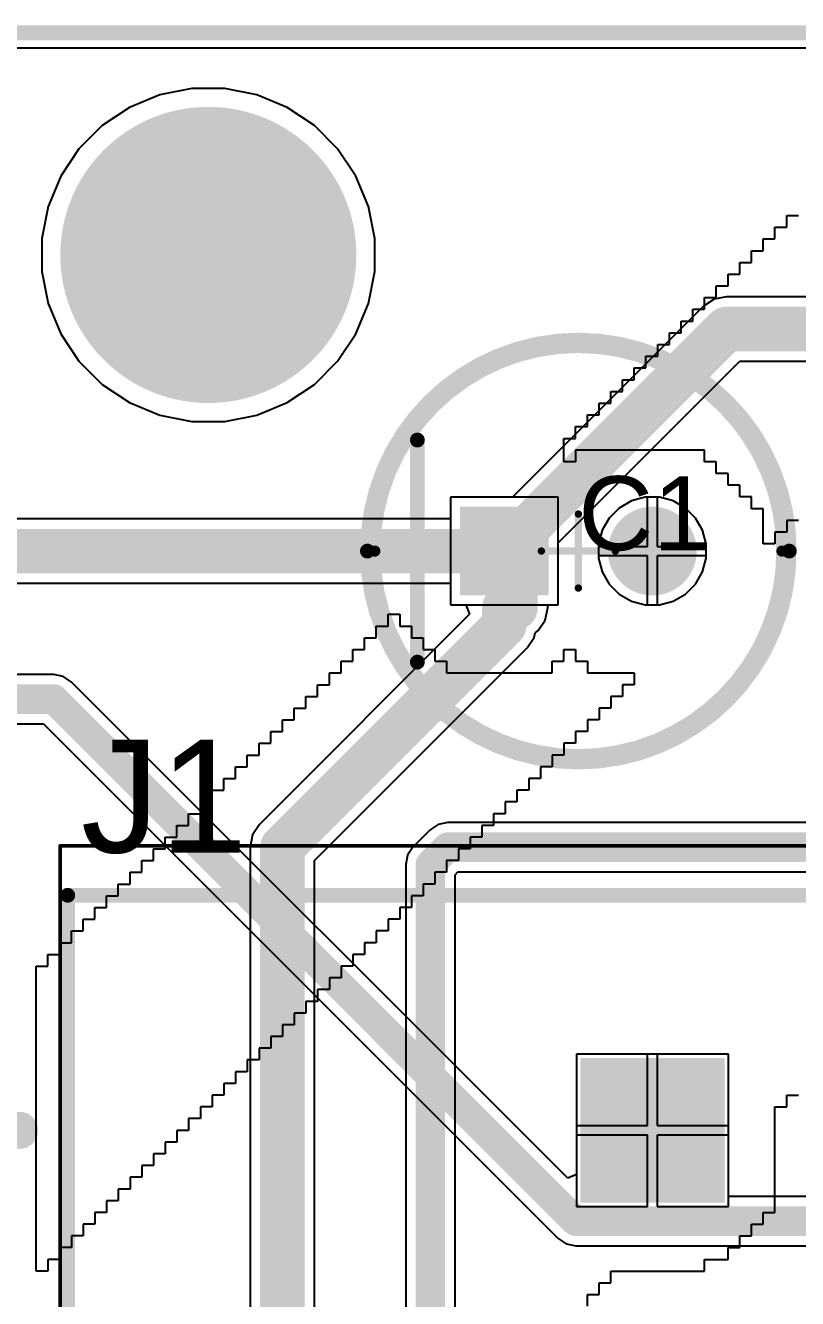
# Model space of a CAD drawing. Header units: inches. Extents: x 1.37 to 7.44, y 1.69 to 5.2.
# Drawn here: x 1.871 to 2.282, y 3.618 to 4.295 of the extents above; entities that cross this region are included whole.
import ezdxf

# ---------------------------------------------------------------- set-up
doc = ezdxf.new("R2010")
doc.units = ezdxf.units.IN
doc.header["$MEASUREMENT"] = 0
for name, color, linetype in [('Board', 216, 'Continuous'), ('Bottom Layer', 5, 'Continuous'), ('Bottom Overlay', 54, 'Continuous'), ('Bottom Solder', 6, 'Continuous'), ('Multi-Layer', 9, 'Continuous'), ('Pad Holes', 156, 'Continuous'), ('Top 3D Body', 56, 'Continuous'), ('Top Assembly', 56, 'Continuous'), ('Top Component Center', 56, 'Continuous'), ('Top Courtyard', 56, 'Continuous'), ('Top Layer', 1, 'Continuous'), ('Top Overlay', 2, 'Continuous'), ('Top Solder', 216, 'Continuous')]:
    doc.layers.add(name, color=color, linetype=linetype)
doc.styles.add('Arial', font='', dxfattribs={"height": 0.2})
doc.styles.get('Arial').set_extended_font_data('Arial')

# ---------------------------------------------------------------- blocks, each defined once
blk = doc.blocks.new('PHOE_1714955_V_67')
at = {"layer": 'Bottom Layer'}
blk.add_hatch(color=5, dxfattribs=at).paths.add_polyline_path([(-0.16043, -0.03543), (-0.16043, 0.03543), (-0.08957, 0.03543), (-0.08957, -0.03543)])
h = blk.add_hatch(color=5, dxfattribs=at)
edge = h.paths.add_edge_path()
edge.add_arc((0.125, 0), 0.03543, 0, 360)
at = {"layer": 'Bottom Solder'}
blk.add_hatch(color=6, dxfattribs=at).paths.add_polyline_path([(-0.16339, -0.03839), (-0.16339, 0.03839), (-0.08661, 0.03839), (-0.08661, -0.03839)])
h = blk.add_hatch(color=6, dxfattribs=at)
edge = h.paths.add_edge_path()
edge.add_arc((0.125, 0), 0.03839, 0, 360)
at = {"layer": 'Multi-Layer'}
blk.add_hatch(color=9, dxfattribs=at).paths.add_polyline_path([(-0.16043, -0.03543), (-0.16043, 0.03543), (-0.08957, 0.03543), (-0.08957, -0.03543)])
h = blk.add_hatch(color=9, dxfattribs=at)
edge = h.paths.add_edge_path()
edge.add_arc((0.125, 0), 0.03543, 0, 360)
at = {"layer": 'Pad Holes'}
h = blk.add_hatch(color=7, dxfattribs=at)
edge = h.paths.add_edge_path()
edge.add_arc((-0.125, 0), 0.02559, 0, 360)
h = blk.add_hatch(color=7, dxfattribs=at)
edge = h.paths.add_edge_path()
edge.add_arc((0.125, 0), 0.02559, 0, 360)
at = {"layer": 'Top Layer'}
blk.add_hatch(color=1, dxfattribs=at).paths.add_polyline_path([(-0.16043, -0.03543), (-0.16043, 0.03543), (-0.08957, 0.03543), (-0.08957, -0.03543)])
h = blk.add_hatch(color=1, dxfattribs=at)
edge = h.paths.add_edge_path()
edge.add_arc((0.125, 0), 0.03543, 0, 360)
at = {"layer": 'Top Solder'}
blk.add_hatch(color=216, dxfattribs=at).paths.add_polyline_path([(-0.16339, -0.03839), (-0.16339, 0.03839), (-0.08661, 0.03839), (-0.08661, -0.03839)])
h = blk.add_hatch(color=216, dxfattribs=at)
edge = h.paths.add_edge_path()
edge.add_arc((0.125, 0), 0.03839, 0, 360)
at = {"layer": 'Top 3D Body'}
for points in [[(0.25, 0.1811, 0.00394, 0.00394, 0), (-0.25, 0.1811, 0.00394, 0.00394, 0)], [(-0.25, -0.31102, 0.00394, 0.00394, 0), (-0.25, 0.1811, 0.00394, 0.00394, 0)], [(0.25, -0.31102, 0.00394, 0.00394, 0), (0.25, 0.1811, 0.00394, 0.00394, 0)], [(0.25, -0.31102, 0.00394, 0.00394, 0), (-0.25, -0.31102, 0.00394, 0.00394, 0)]]:
    blk.add_lwpolyline(points, format="xyseb", dxfattribs=at)
for points in [[(-0.25098, 0.1811, 0.00197, 0.00197, 1), (-0.24902, 0.1811, 0.00197, 0.00197, 1)], [(-0.25098, 0.1811, 0.00197, 0.00197, 1), (-0.24902, 0.1811, 0.00197, 0.00197, 1)], [(0.24902, 0.1811, 0.00197, 0.00197, 1), (0.25098, 0.1811, 0.00197, 0.00197, 1)], [(0.24902, 0.1811, 0.00197, 0.00197, 1), (0.25098, 0.1811, 0.00197, 0.00197, 1)], [(-0.25098, -0.31102, 0.00197, 0.00197, 1), (-0.24902, -0.31102, 0.00197, 0.00197, 1)], [(-0.25098, -0.31102, 0.00197, 0.00197, 1), (-0.24902, -0.31102, 0.00197, 0.00197, 1)], [(0.24902, -0.31102, 0.00197, 0.00197, 1), (0.25098, -0.31102, 0.00197, 0.00197, 1)], [(0.24902, -0.31102, 0.00197, 0.00197, 1), (0.25098, -0.31102, 0.00197, 0.00197, 1)]]:
    blk.add_lwpolyline(points, format="xyseb", close=True, dxfattribs=at)
at = {"layer": 'Top Courtyard'}
for points in [[(-0.27637, -0.31495, 0.00197, 0.00197, 0), (-0.27637, 0.18504, 0.00197, 0.00197, 0)], [(0.25394, 0.18504, 0.00197, 0.00197, 0), (-0.27637, 0.18504, 0.00197, 0.00197, 0)], [(0.25394, -0.31495, 0.00197, 0.00197, 0), (0.25394, 0.18504, 0.00197, 0.00197, 0)], [(0, -0.01969, 0.00394, 0.00394, 0), (0, 0.01969, 0.00394, 0.00394, 0)], [(0.01969, 0, 0.00394, 0.00394, 0), (-0.01969, 0, 0.00394, 0.00394, 0)], [(0.25394, -0.31495, 0.00197, 0.00197, 0), (-0.27637, -0.31495, 0.00197, 0.00197, 0)]]:
    blk.add_lwpolyline(points, format="xyseb", dxfattribs=at)
for points in [[(-0.27686, 0.18504, 0.000984, 0.000984, 1), (-0.27588, 0.18504, 0.000984, 0.000984, 1)], [(-0.27686, 0.18504, 0.000984, 0.000984, 1), (-0.27588, 0.18504, 0.000984, 0.000984, 1)], [(0.25344, 0.18504, 0.000984, 0.000984, 1), (0.25443, 0.18504, 0.000984, 0.000984, 1)], [(0.25344, 0.18504, 0.000984, 0.000984, 1), (0.25443, 0.18504, 0.000984, 0.000984, 1)], [(-0.00098, 0.01969, 0.00197, 0.00197, 1), (0.00098, 0.01969, 0.00197, 0.00197, 1)], [(-0.02067, 0, 0.00197, 0.00197, 1), (-0.0187, 0, 0.00197, 0.00197, 1)], [(0.0187, 0, 0.00197, 0.00197, 1), (0.02067, 0, 0.00197, 0.00197, 1)], [(-0.00098, -0.01969, 0.00197, 0.00197, 1), (0.00098, -0.01969, 0.00197, 0.00197, 1)], [(-0.27686, -0.31495, 0.000984, 0.000984, 1), (-0.27588, -0.31495, 0.000984, 0.000984, 1)], [(-0.27686, -0.31495, 0.000984, 0.000984, 1), (-0.27588, -0.31495, 0.000984, 0.000984, 1)], [(0.25344, -0.31495, 0.000984, 0.000984, 1), (0.25443, -0.31495, 0.000984, 0.000984, 1)], [(0.25344, -0.31495, 0.000984, 0.000984, 1), (0.25443, -0.31495, 0.000984, 0.000984, 1)]]:
    blk.add_lwpolyline(points, format="xyseb", close=True, dxfattribs=at)
at = {"layer": 'Top Overlay'}
for points in [[(-0.25, -0.31102, 0.00787, 0.00787, 0), (-0.25, 0.1811, 0.00787, 0.00787, 0)], [(0.24999, 0.18109, 0.00787, 0.00787, 0), (-0.24999, 0.18109, 0.00787, 0.00787, 0)], [(0.24999, -0.31102, 0.00787, 0.00787, 0), (0.24999, 0.18109, 0.00787, 0.00787, 0)], [(0.24999, -0.31102, 0.00787, 0.00787, 0), (-0.25, -0.31102, 0.00787, 0.00787, 0)]]:
    blk.add_lwpolyline(points, format="xyseb", dxfattribs=at)
for points in [[(-0.25197, 0.1811, 0.00394, 0.00394, 1), (-0.24803, 0.1811, 0.00394, 0.00394, 1)], [(-0.25196, 0.18109, 0.00394, 0.00394, 1), (-0.24802, 0.18109, 0.00394, 0.00394, 1)], [(0.24802, 0.18109, 0.00394, 0.00394, 1), (0.25196, 0.18109, 0.00394, 0.00394, 1)], [(0.24802, 0.18109, 0.00394, 0.00394, 1), (0.25196, 0.18109, 0.00394, 0.00394, 1)], [(-0.25197, -0.31102, 0.00394, 0.00394, 1), (-0.24803, -0.31102, 0.00394, 0.00394, 1)], [(-0.25197, -0.31102, 0.00394, 0.00394, 1), (-0.24803, -0.31102, 0.00394, 0.00394, 1)], [(0.24802, -0.31102, 0.00394, 0.00394, 1), (0.25196, -0.31102, 0.00394, 0.00394, 1)], [(0.24802, -0.31102, 0.00394, 0.00394, 1), (0.25196, -0.31102, 0.00394, 0.00394, 1)], [(-0.12008, -0.33661, 0.00984, 0.00984, 1), (-0.12992, -0.33661, 0.00984, 0.00984, 1)], [(-0.13238, -0.33661, 0.00492, 0.00492, 1), (-0.12746, -0.33661, 0.00492, 0.00492, 1)], [(-0.12254, -0.33661, 0.00492, 0.00492, 1), (-0.11762, -0.33661, 0.00492, 0.00492, 1)]]:
    blk.add_lwpolyline(points, format="xyseb", close=True, dxfattribs=at)
blk = doc.blocks.new('FP_RAD_TH_D_5_0_5_L_11_1_MFG_73')
at = {"layer": 'Bottom Layer'}
blk.add_hatch(color=5, dxfattribs=at).paths.add_polyline_path([(-0.06299, 0.02362), (-0.01575, 0.02362), (-0.01575, -0.02362), (-0.06299, -0.02362)])
h = blk.add_hatch(color=5, dxfattribs=at)
edge = h.paths.add_edge_path()
edge.add_arc((0.03937, 0), 0.02362, 0, 360)
at = {"layer": 'Bottom Solder'}
blk.add_hatch(color=6, dxfattribs=at).paths.add_polyline_path([(-0.06299, 0.02362), (-0.01575, 0.02362), (-0.01575, -0.02362), (-0.06299, -0.02362)])
h = blk.add_hatch(color=6, dxfattribs=at)
edge = h.paths.add_edge_path()
edge.add_arc((0.03937, 0), 0.02362, 0, 360)
at = {"layer": 'Multi-Layer'}
blk.add_hatch(color=9, dxfattribs=at).paths.add_polyline_path([(-0.06299, 0.02362), (-0.01575, 0.02362), (-0.01575, -0.02362), (-0.06299, -0.02362)])
h = blk.add_hatch(color=9, dxfattribs=at)
edge = h.paths.add_edge_path()
edge.add_arc((0.03937, 0), 0.02362, 0, 360)
at = {"layer": 'Pad Holes'}
h = blk.add_hatch(color=7, dxfattribs=at)
edge = h.paths.add_edge_path()
edge.add_arc((-0.03937, 0), 0.01378, 0, 360)
h = blk.add_hatch(color=7, dxfattribs=at)
edge = h.paths.add_edge_path()
edge.add_arc((0.03937, 0), 0.01378, 0, 360)
at = {"layer": 'Top Layer'}
blk.add_hatch(color=1, dxfattribs=at).paths.add_polyline_path([(-0.06299, 0.02362), (-0.01575, 0.02362), (-0.01575, -0.02362), (-0.06299, -0.02362)])
h = blk.add_hatch(color=1, dxfattribs=at)
edge = h.paths.add_edge_path()
edge.add_arc((0.03937, 0), 0.02362, 0, 360)
at = {"layer": 'Top Solder'}
blk.add_hatch(color=216, dxfattribs=at).paths.add_polyline_path([(-0.06299, 0.02362), (-0.01575, 0.02362), (-0.01575, -0.02362), (-0.06299, -0.02362)])
h = blk.add_hatch(color=216, dxfattribs=at)
edge = h.paths.add_edge_path()
edge.add_arc((0.03937, 0), 0.02362, 0, 360)
at = {"layer": 'Top 3D Body'}
for points in [[(0.10827, 0, 0.00591, 0.00591, 1), (-0.10827, 0, 0.00591, 0.00591, 1)], [(-0.10974, 0, 0.00295, 0.00295, 1), (-0.10679, 0, 0.00295, 0.00295, 1)], [(0.10679, 0, 0.00295, 0.00295, 1), (0.10974, 0, 0.00295, 0.00295, 1)]]:
    blk.add_lwpolyline(points, format="xyseb", close=True, dxfattribs=at)
at = {"layer": 'Top Component Center'}
for points in [[(0, -0.01969, 0.00394, 0.00394, 0), (0, 0.01969, 0.00394, 0.00394, 0)], [(-0.01969, 0, 0.00394, 0.00394, 0), (0.01969, 0, 0.00394, 0.00394, 0)]]:
    blk.add_lwpolyline(points, format="xyseb", dxfattribs=at)
for points in [[(-0.00098, 0.01969, 0.00197, 0.00197, 1), (0.00098, 0.01969, 0.00197, 0.00197, 1)], [(-0.02067, 0, 0.00197, 0.00197, 1), (-0.0187, 0, 0.00197, 0.00197, 1)], [(0.0187, 0, 0.00197, 0.00197, 1), (0.02067, 0, 0.00197, 0.00197, 1)], [(-0.00098, -0.01969, 0.00197, 0.00197, 1), (0.00098, -0.01969, 0.00197, 0.00197, 1)]]:
    blk.add_lwpolyline(points, format="xyseb", close=True, dxfattribs=at)
at = {"layer": 'Top Courtyard'}
for points in [[(-0.1122, 0, 0.00787, 0.00787, -1), (0.1122, 0, 0.00787, 0.00787, 0)], [(0.1122, 0, 0.00787, 0.00787, -1), (-0.1122, 0, 0.00787, 0.00787, 0)]]:
    blk.add_lwpolyline(points, format="xyseb", dxfattribs=at)
for points in [[(-0.11417, 0, 0.00394, 0.00394, 1), (-0.11024, 0, 0.00394, 0.00394, 1)], [(-0.11417, 0, 0.00394, 0.00394, 1), (-0.11024, 0, 0.00394, 0.00394, 1)], [(0.11024, 0, 0.00394, 0.00394, 1), (0.11417, 0, 0.00394, 0.00394, 1)], [(0.11024, 0, 0.00394, 0.00394, 1), (0.11417, 0, 0.00394, 0.00394, 1)]]:
    blk.add_lwpolyline(points, format="xyseb", close=True, dxfattribs=at)
at = {"layer": 'Top Overlay'}
for points in [[(0.10827, 0, 0.00591, 0.00591, 1), (-0.10827, 0, 0.00591, 0.00591, 1)], [(-0.0876, 0.05906, 0.00394, 0.00394, 1), (-0.08366, 0.05906, 0.00394, 0.00394, 1)], [(-0.10974, 0, 0.00295, 0.00295, 1), (-0.10679, 0, 0.00295, 0.00295, 1)], [(0.10679, 0, 0.00295, 0.00295, 1), (0.10974, 0, 0.00295, 0.00295, 1)], [(-0.0876, -0.05906, 0.00394, 0.00394, 1), (-0.08366, -0.05906, 0.00394, 0.00394, 1)]]:
    blk.add_lwpolyline(points, format="xyseb", close=True, dxfattribs=at)
blk.add_lwpolyline([(-0.08563, -0.05906, 0.00787, 0.00787, 0), (-0.08563, 0.05906, 0.00787, 0.00787, 0)], format="xyseb", dxfattribs=at)
at = {"layer": 'Top Assembly', "style": 'Arial'}
blk.add_text('C1', height=0.03937, dxfattribs=at).set_placement((0, 0.00044))

msp = doc.modelspace()

# ---------------------------------------------------------------- hatches: boundary and pattern name
at = {"layer": 'Bottom Layer'}
h = msp.add_hatch(color=5, dxfattribs=at)
edge = h.paths.add_edge_path()
edge.add_arc((1.9685, 4.17323), 0.07874, 0, 360)
at = {"layer": 'Bottom Solder'}
h = msp.add_hatch(color=6, dxfattribs=at)
edge = h.paths.add_edge_path()
edge.add_arc((1.9685, 4.17323), 0.07874, 0, 360)
at = {"layer": 'Multi-Layer'}
h = msp.add_hatch(color=9, dxfattribs=at)
edge = h.paths.add_edge_path()
edge.add_arc((1.9685, 4.17323), 0.07874, 0, 360)
at = {"layer": 'Pad Holes'}
h = msp.add_hatch(color=7, dxfattribs=at)
edge = h.paths.add_edge_path()
edge.add_arc((1.9685, 4.17323), 0.07874, 0, 360)
at = {"layer": 'Top Layer'}
h = msp.add_hatch(color=1, dxfattribs=at)
edge = h.paths.add_edge_path()
edge.add_arc((1.9685, 4.17323), 0.07874, 0, 360)
at = {"layer": 'Top Solder'}
h = msp.add_hatch(color=216, dxfattribs=at)
edge = h.paths.add_edge_path()
edge.add_arc((1.9685, 4.17323), 0.07874, 0, 360)

# ---------------------------------------------------------------- linework, layer by layer
at = {"layer": 'Board'}
msp.add_lwpolyline([(1.45669, 4.29134, 0.00787, 0.00787, 0), (3.66142, 4.29134, 0.00787, 0.00787, 0)], format="xyseb", dxfattribs=at)
at = {"layer": 'Bottom Layer'}
for p, q in [((1.45669, 4.28331), (3.66142, 4.28331)), ((1.95978, 4.26181), (1.94267, 4.25841)), ((1.97723, 4.26181), (1.95978, 4.26181)), ((1.99434, 4.25841), (1.97723, 4.26181)), ((1.94267, 4.25841), (1.92654, 4.25173)), ((2.01046, 4.25173), (1.99434, 4.25841)), ((1.92654, 4.25173), (1.91204, 4.24203)), ((2.02497, 4.24203), (2.01046, 4.25173)), ((1.91204, 4.24203), (1.8997, 4.2297)), ((2.03731, 4.2297), (2.02497, 4.24203)), ((1.8997, 4.2297), (1.89, 4.21519)), ((2.047, 4.21519), (2.03731, 4.2297)), ((1.89, 4.21519), (1.88333, 4.19907)), ((2.05368, 4.19907), (2.047, 4.21519)), ((1.88333, 4.19907), (1.87992, 4.18195)), ((2.05709, 4.18195), (2.05368, 4.19907)), ((1.87992, 4.18195), (1.87992, 4.1645)), ((2.05709, 4.1645), (2.05709, 4.18195)), ((1.87992, 4.1645), (1.88333, 4.14739)), ((2.05368, 4.14739), (2.05709, 4.1645)), ((2.24409, 4.151), (2.23754, 4.14969)), ((2.51968, 4.151), (2.24409, 4.151)), ((1.88333, 4.14739), (1.89, 4.13127)), ((2.047, 4.13127), (2.05368, 4.14739)), ((2.23197, 4.14598), (2.13037, 4.04437)), ((2.23754, 4.14969), (2.23197, 4.14598)), ((1.89, 4.13127), (1.8997, 4.11676)), ((2.03731, 4.11676), (2.047, 4.13127)), ((1.8997, 4.11676), (1.91204, 4.10442)), ((2.02497, 4.10442), (2.03731, 4.11676)), ((2.15461, 4.02013), (2.25119, 4.11672)), ((2.25119, 4.11672), (2.51259, 4.11672)), ((1.91204, 4.10442), (1.92654, 4.09473)), ((2.01046, 4.09473), (2.02497, 4.10442)), ((1.92654, 4.09473), (1.94267, 4.08805)), ((1.99434, 4.08805), (2.01046, 4.09473)), ((1.94267, 4.08805), (1.95978, 4.08465)), ((1.95978, 4.08465), (1.97723, 4.08465)), ((1.97723, 4.08465), (1.99434, 4.08805)), ((2.13037, 4.04437), (2.09736, 4.04437)), ((2.09736, 4.04437), (2.09736, 4.03289)), ((2.19368, 4.04242), (2.18715, 4.03865)), ((2.20096, 4.04437), (2.19368, 4.04242)), ((2.20849, 4.04437), (2.20096, 4.04437)), ((2.21577, 4.04242), (2.20849, 4.04437)), ((2.2223, 4.03865), (2.21577, 4.04242)), ((2.18715, 4.03865), (2.18182, 4.03332)), ((2.22763, 4.03332), (2.2223, 4.03865)), ((2.09736, 4.03289), (1.71122, 4.03289)), ((2.18182, 4.03332), (2.17805, 4.0268)), ((2.2314, 4.0268), (2.22763, 4.03332)), ((2.17805, 4.0268), (2.1761, 4.01952)), ((2.23335, 4.01952), (2.2314, 4.0268)), ((2.15461, 3.98713), (2.15461, 4.02013)), ((2.1761, 4.01952), (2.1761, 4.01198)), ((2.23335, 4.01198), (2.23335, 4.01952)), ((2.1761, 4.01198), (2.17805, 4.0047)), ((2.2314, 4.0047), (2.23335, 4.01198)), ((2.17805, 4.0047), (2.18182, 3.99817)), ((2.22763, 3.99817), (2.2314, 4.0047)), ((1.71832, 3.99861), (2.09736, 3.99861)), ((2.09736, 3.99861), (2.09736, 3.98713)), ((2.18182, 3.99817), (2.18715, 3.99284)), ((2.2223, 3.99284), (2.22763, 3.99817)), ((2.18715, 3.99284), (2.19368, 3.98908)), ((2.19368, 3.98908), (2.20096, 3.98713)), ((2.20849, 3.98713), (2.21577, 3.98908)), ((2.21577, 3.98908), (2.2223, 3.99284)), ((2.10749, 3.98213), (1.99575, 3.87039)), ((2.09736, 3.98713), (2.10558, 3.98713)), ((2.10558, 3.98713), (2.10749, 3.98213)), ((2.14773, 3.97902), (2.14903, 3.98558)), ((2.14903, 3.98558), (2.14903, 3.98713)), ((2.14903, 3.98713), (2.15461, 3.98713)), ((2.20096, 3.98713), (2.20849, 3.98713)), ((2.14401, 3.97346), (2.14773, 3.97902)), ((2.1381, 3.96426), (2.14182, 3.96982)), ((2.14182, 3.96982), (2.14232, 3.97233)), ((2.14232, 3.97233), (2.14401, 3.97346)), ((2.02501, 3.85117), (2.1381, 3.96426)), ((1.99575, 3.87039), (1.99204, 3.86483)), ((2.08656, 3.86755), (2.07733, 3.85832)), ((2.09082, 3.87039), (2.08656, 3.86755)), ((2.09584, 3.87139), (2.09082, 3.87039)), ((2.32283, 3.87139), (2.09584, 3.87139)), ((1.99204, 3.86483), (1.99073, 3.85827)), ((1.99073, 3.85827), (1.99073, 3.24549)), ((2.07449, 3.85407), (2.07349, 3.84904)), ((2.07733, 3.85832), (2.07449, 3.85407)), ((2.02501, 3.23067), (2.02501, 3.85117)), ((2.07349, 3.84904), (2.07349, 3.22835)), ((2.09974, 3.84361), (2.10128, 3.84514)), ((2.09974, 3.23378), (2.09974, 3.84361)), ((2.10128, 3.84514), (2.3174, 3.84514)), ((2.20222, 3.74811), (2.16429, 3.74811)), ((2.16429, 3.74811), (2.16429, 3.71018)), ((2.20222, 3.71018), (2.20222, 3.74811)), ((2.24516, 3.74811), (2.20722, 3.74811)), ((2.20722, 3.74811), (2.20722, 3.71018)), ((2.24516, 3.71018), (2.24516, 3.74811)), ((2.16429, 3.71018), (2.20222, 3.71018)), ((2.20222, 3.70518), (2.16429, 3.70518)), ((2.16429, 3.70518), (2.16429, 3.66724)), ((2.20222, 3.66724), (2.20222, 3.70518)), ((2.20722, 3.71018), (2.24516, 3.71018)), ((2.24516, 3.70518), (2.20722, 3.70518)), ((2.20722, 3.70518), (2.20722, 3.66724)), ((2.24516, 3.66724), (2.24516, 3.70518)), ((2.16429, 3.66724), (2.20222, 3.66724)), ((2.20722, 3.66724), (2.24516, 3.66724))]:
    msp.add_line(p, q, dxfattribs=at)
for points in [[(2.12598, 4.01575, 0.02362, 0.02362, 0), (2.24409, 4.13386, 0.02362, 0.02362, 0)], [(2.24409, 4.13386, 0.02362, 0.02362, 0), (2.51968, 4.13386, 0.02362, 0.02362, 0)], [(1.71122, 4.01575, 0.02362, 0.02362, 0), (2.12598, 4.01575, 0.02362, 0.02362, 0)], [(2.12598, 4.01575, 0.02362, 0.02362, 0), (2.13189, 4.00984, 0.02362, 0.02362, 0)], [(2.13189, 3.98558, 0.02362, 0.02362, 0), (2.13189, 4.00984, 0.02362, 0.02362, 0)], [(2.12598, 3.97638, 0.02362, 0.02362, 0), (2.12598, 3.98558, 0.02362, 0.02362, 0)], [(2.00787, 3.85827, 0.02362, 0.02362, 0), (2.12598, 3.97638, 0.02362, 0.02362, 0)], [(2.00787, 3.22835, 0.02362, 0.02362, 0), (2.00787, 3.85827, 0.02362, 0.02362, 0)], [(2.08661, 3.84904, 0.01575, 0.01575, 0), (2.09584, 3.85827, 0.01575, 0.01575, 0)], [(2.09584, 3.85827, 0.01575, 0.01575, 0), (2.32283, 3.85827, 0.01575, 0.01575, 0)], [(2.08661, 3.22835, 0.01575, 0.01575, 0), (2.08661, 3.84904, 0.01575, 0.01575, 0)]]:
    msp.add_lwpolyline(points, format="xyseb", dxfattribs=at)
for points in [[(2.23819, 4.13386, 0.01181, 0.01181, 1), (2.25, 4.13386, 0.01181, 0.01181, 1)], [(2.23819, 4.13386, 0.01181, 0.01181, 1), (2.25, 4.13386, 0.01181, 0.01181, 1)], [(2.12008, 4.01575, 0.01181, 0.01181, 1), (2.13189, 4.01575, 0.01181, 0.01181, 1)], [(2.12008, 4.01575, 0.01181, 0.01181, 1), (2.13189, 4.01575, 0.01181, 0.01181, 1)], [(2.12008, 4.01575, 0.01181, 0.01181, 1), (2.13189, 4.01575, 0.01181, 0.01181, 1)], [(2.12598, 4.00984, 0.01181, 0.01181, 1), (2.1378, 4.00984, 0.01181, 0.01181, 1)], [(2.12598, 4.00984, 0.01181, 0.01181, 1), (2.1378, 4.00984, 0.01181, 0.01181, 1)], [(2.12008, 3.98558, 0.01181, 0.01181, 1), (2.13189, 3.98558, 0.01181, 0.01181, 1)], [(2.12598, 3.98558, 0.01181, 0.01181, 1), (2.1378, 3.98558, 0.01181, 0.01181, 1)], [(2.12008, 3.97638, 0.01181, 0.01181, 1), (2.13189, 3.97638, 0.01181, 0.01181, 1)], [(2.12008, 3.97638, 0.01181, 0.01181, 1), (2.13189, 3.97638, 0.01181, 0.01181, 1)], [(2.00197, 3.85827, 0.01181, 0.01181, 1), (2.01378, 3.85827, 0.01181, 0.01181, 1)], [(2.00197, 3.85827, 0.01181, 0.01181, 1), (2.01378, 3.85827, 0.01181, 0.01181, 1)], [(2.0919, 3.85827, 0.00787, 0.00787, 1), (2.09978, 3.85827, 0.00787, 0.00787, 1)], [(2.0919, 3.85827, 0.00787, 0.00787, 1), (2.09978, 3.85827, 0.00787, 0.00787, 1)], [(2.08268, 3.84904, 0.00787, 0.00787, 1), (2.09055, 3.84904, 0.00787, 0.00787, 1)], [(2.08268, 3.84904, 0.00787, 0.00787, 1), (2.09055, 3.84904, 0.00787, 0.00787, 1)]]:
    msp.add_lwpolyline(points, format="xyseb", close=True, dxfattribs=at)
at = {"layer": 'Bottom Overlay'}
for p, q in [((2.27617, 4.18797), (2.27617, 4.19421)), ((2.27617, 4.19421), (2.28241, 4.19421)), ((2.26994, 4.18173), (2.26994, 4.18797)), ((2.26994, 4.18797), (2.27617, 4.18797)), ((2.2637, 4.1755), (2.2637, 4.18173)), ((2.2637, 4.18173), (2.26994, 4.18173)), ((2.25746, 4.16926), (2.25746, 4.1755)), ((2.25746, 4.1755), (2.2637, 4.1755)), ((2.25122, 4.16302), (2.25122, 4.16926)), ((2.25122, 4.16926), (2.25746, 4.16926)), ((2.24499, 4.15678), (2.24499, 4.16302)), ((2.24499, 4.16302), (2.25122, 4.16302)), ((2.23251, 4.14431), (2.23251, 4.15055)), ((2.23251, 4.15055), (2.23875, 4.15055)), ((2.23875, 4.15055), (2.23875, 4.15678)), ((2.23875, 4.15678), (2.24499, 4.15678)), ((2.22627, 4.13807), (2.22627, 4.14431)), ((2.22627, 4.14431), (2.23251, 4.14431)), ((2.22004, 4.13183), (2.22004, 4.13807)), ((2.22004, 4.13807), (2.22627, 4.13807)), ((2.2138, 4.1256), (2.2138, 4.13183)), ((2.2138, 4.13183), (2.22004, 4.13183)), ((2.20756, 4.11936), (2.20756, 4.1256)), ((2.20756, 4.1256), (2.2138, 4.1256)), ((2.20132, 4.11312), (2.20132, 4.11936)), ((2.20132, 4.11936), (2.20756, 4.11936)), ((2.19508, 4.10688), (2.19508, 4.11312)), ((2.19508, 4.11312), (2.20132, 4.11312)), ((2.18885, 4.10064), (2.18885, 4.10688)), ((2.18885, 4.10688), (2.19508, 4.10688)), ((2.18261, 4.09441), (2.18261, 4.10064)), ((2.18261, 4.10064), (2.18885, 4.10064)), ((2.17637, 4.08817), (2.17637, 4.09441)), ((2.17637, 4.09441), (2.18261, 4.09441)), ((2.17013, 4.08193), (2.17013, 4.08817)), ((2.17013, 4.08817), (2.17637, 4.08817)), ((2.1639, 4.07569), (2.1639, 4.08193)), ((2.1639, 4.08193), (2.17013, 4.08193)), ((2.15766, 4.06322), (2.15766, 4.07569)), ((2.15766, 4.07569), (2.1639, 4.07569)), ((2.23251, 4.06946), (2.1639, 4.06946)), ((2.1639, 4.06946), (2.1639, 4.06322)), ((2.23251, 4.06322), (2.23251, 4.06946)), ((2.1639, 4.06322), (2.15766, 4.06322)), ((2.23875, 4.06322), (2.23251, 4.06322)), ((2.23875, 4.05698), (2.23875, 4.06322)), ((2.24499, 4.05698), (2.23875, 4.05698)), ((2.24499, 4.05074), (2.24499, 4.05698)), ((2.25122, 4.05074), (2.24499, 4.05074)), ((2.25122, 4.04451), (2.25122, 4.05074)), ((2.25746, 4.04451), (2.25122, 4.04451)), ((2.25746, 4.03827), (2.25746, 4.04451)), ((2.2637, 4.03827), (2.25746, 4.03827)), ((2.2637, 4.01956), (2.2637, 4.03827)), ((2.28241, 4.03203), (2.27617, 4.03203)), ((2.27617, 4.03203), (2.27617, 4.02579)), ((2.27617, 4.02579), (2.26994, 4.02579)), ((2.26994, 4.02579), (2.26994, 4.01956)), ((2.26994, 4.01956), (2.2637, 4.01956)), ((2.06409, 3.97589), (2.06409, 3.98213)), ((2.06409, 3.98213), (2.07033, 3.98213)), ((2.07033, 3.98213), (2.07033, 3.97589)), ((2.05786, 3.96965), (2.05786, 3.97589)), ((2.05786, 3.97589), (2.06409, 3.97589)), ((2.07033, 3.97589), (2.07657, 3.97589)), ((2.07657, 3.97589), (2.07657, 3.96965)), ((2.05162, 3.96342), (2.05162, 3.96965)), ((2.05162, 3.96965), (2.05786, 3.96965)), ((2.07657, 3.96965), (2.08281, 3.96965)), ((2.08281, 3.96965), (2.08281, 3.96342)), ((2.04538, 3.95718), (2.04538, 3.96342)), ((2.04538, 3.96342), (2.05162, 3.96342)), ((2.08281, 3.96342), (2.08904, 3.96342)), ((2.08904, 3.96342), (2.08904, 3.95718)), ((2.15766, 3.95718), (2.15766, 3.96342)), ((2.15766, 3.96342), (2.1639, 3.96342)), ((2.1639, 3.96342), (2.1639, 3.95718)), ((2.03914, 3.95094), (2.03914, 3.95718)), ((2.03914, 3.95718), (2.04538, 3.95718)), ((2.08904, 3.95718), (2.09528, 3.95718)), ((2.09528, 3.95718), (2.09528, 3.95094)), ((2.15142, 3.95094), (2.15142, 3.95718)), ((2.15142, 3.95718), (2.15766, 3.95718)), ((2.1639, 3.95718), (2.17013, 3.95718)), ((2.17013, 3.95718), (2.17013, 3.95094)), ((2.03291, 3.9447), (2.03291, 3.95094)), ((2.03291, 3.95094), (2.03914, 3.95094)), ((2.09528, 3.95094), (2.15142, 3.95094)), ((2.17013, 3.95094), (2.19508, 3.95094)), ((2.19508, 3.95094), (2.19508, 3.9447)), ((2.02667, 3.93847), (2.02667, 3.9447)), ((2.02667, 3.9447), (2.03291, 3.9447)), ((2.19508, 3.9447), (2.18885, 3.9447)), ((2.18885, 3.9447), (2.18885, 3.93847)), ((2.02043, 3.93223), (2.02043, 3.93847)), ((2.02043, 3.93847), (2.02667, 3.93847)), ((2.18885, 3.93847), (2.18261, 3.93847)), ((2.18261, 3.93847), (2.18261, 3.93223)), ((2.01419, 3.92599), (2.01419, 3.93223)), ((2.01419, 3.93223), (2.02043, 3.93223)), ((2.18261, 3.93223), (2.17637, 3.93223)), ((2.17637, 3.93223), (2.17637, 3.92599)), ((2.00796, 3.91975), (2.00796, 3.92599)), ((2.00796, 3.92599), (2.01419, 3.92599)), ((2.17637, 3.92599), (2.17013, 3.92599)), ((2.17013, 3.92599), (2.17013, 3.91975)), ((1.99548, 3.90728), (1.99548, 3.91352)), ((1.99548, 3.91352), (2.00172, 3.91352)), ((2.00172, 3.91352), (2.00172, 3.91975)), ((2.00172, 3.91975), (2.00796, 3.91975)), ((2.1639, 3.91352), (2.15766, 3.91352)), ((2.15766, 3.91352), (2.15766, 3.90728)), ((2.17013, 3.91975), (2.1639, 3.91975)), ((2.1639, 3.91975), (2.1639, 3.91352)), ((1.98924, 3.90104), (1.98924, 3.90728)), ((1.98924, 3.90728), (1.99548, 3.90728)), ((2.15766, 3.90728), (2.15142, 3.90728)), ((2.15142, 3.90728), (2.15142, 3.90104)), ((1.983, 3.8948), (1.983, 3.90104)), ((1.983, 3.90104), (1.98924, 3.90104)), ((2.15142, 3.90104), (2.14518, 3.90104)), ((2.14518, 3.90104), (2.14518, 3.8948)), ((1.97677, 3.88856), (1.97677, 3.8948)), ((1.97677, 3.8948), (1.983, 3.8948)), ((2.14518, 3.8948), (2.13895, 3.8948)), ((2.13895, 3.8948), (2.13895, 3.88856)), ((1.97053, 3.88233), (1.97053, 3.88856)), ((1.97053, 3.88856), (1.97677, 3.88856)), ((2.13895, 3.88856), (2.13271, 3.88856)), ((2.13271, 3.88856), (2.13271, 3.88233)), ((1.96429, 3.87609), (1.96429, 3.88233)), ((1.96429, 3.88233), (1.97053, 3.88233)), ((2.13271, 3.88233), (2.12647, 3.88233)), ((2.12647, 3.88233), (2.12647, 3.87609)), ((1.95805, 3.86985), (1.95805, 3.87609)), ((1.95805, 3.87609), (1.96429, 3.87609)), ((2.12647, 3.87609), (2.12023, 3.87609)), ((2.12023, 3.87609), (2.12023, 3.86985)), ((1.95182, 3.86361), (1.95182, 3.86985)), ((1.95182, 3.86985), (1.95805, 3.86985)), ((2.12023, 3.86985), (2.114, 3.86985)), ((2.114, 3.86985), (2.114, 3.86361)), ((1.94558, 3.85738), (1.94558, 3.86361)), ((1.94558, 3.86361), (1.95182, 3.86361)), ((2.114, 3.86361), (2.10776, 3.86361)), ((2.10776, 3.86361), (2.10776, 3.85738)), ((1.93934, 3.85114), (1.93934, 3.85738)), ((1.93934, 3.85738), (1.94558, 3.85738)), ((2.10776, 3.85738), (2.10152, 3.85738)), ((2.10152, 3.85738), (2.10152, 3.85114)), ((1.9331, 3.8449), (1.9331, 3.85114)), ((1.9331, 3.85114), (1.93934, 3.85114)), ((2.10152, 3.85114), (2.09528, 3.85114)), ((2.09528, 3.85114), (2.09528, 3.8449)), ((1.92687, 3.83866), (1.92687, 3.8449)), ((1.92687, 3.8449), (1.9331, 3.8449)), ((2.09528, 3.8449), (2.08904, 3.8449)), ((2.08904, 3.8449), (2.08904, 3.83866)), ((1.91439, 3.82619), (1.91439, 3.83243)), ((1.91439, 3.83243), (1.92063, 3.83243)), ((1.92063, 3.83243), (1.92063, 3.83866)), ((1.92063, 3.83866), (1.92687, 3.83866)), ((2.08281, 3.83243), (2.07657, 3.83243)), ((2.07657, 3.83243), (2.07657, 3.82619)), ((2.08904, 3.83866), (2.08281, 3.83866)), ((2.08281, 3.83866), (2.08281, 3.83243)), ((1.90815, 3.81995), (1.90815, 3.82619)), ((1.90815, 3.82619), (1.91439, 3.82619)), ((2.07657, 3.82619), (2.07033, 3.82619)), ((2.07033, 3.82619), (2.07033, 3.81995)), ((1.90192, 3.81371), (1.90192, 3.81995)), ((1.90192, 3.81995), (1.90815, 3.81995)), ((2.07033, 3.81995), (2.06409, 3.81995)), ((2.06409, 3.81995), (2.06409, 3.81371)), ((1.89568, 3.80748), (1.89568, 3.81371)), ((1.89568, 3.81371), (1.90192, 3.81371)), ((2.06409, 3.81371), (2.05786, 3.81371)), ((2.05786, 3.81371), (2.05786, 3.80748)), ((1.88944, 3.80124), (1.88944, 3.80748)), ((1.88944, 3.80748), (1.89568, 3.80748)), ((2.05786, 3.80748), (2.05162, 3.80748)), ((2.05162, 3.80748), (2.05162, 3.80124)), ((1.8832, 3.795), (1.8832, 3.80124)), ((1.8832, 3.80124), (1.88944, 3.80124)), ((2.05162, 3.80124), (2.04538, 3.80124)), ((2.04538, 3.80124), (2.04538, 3.795)), ((1.87696, 3.795), (1.8832, 3.795)), ((1.87696, 3.63282), (1.87696, 3.795)), ((2.04538, 3.795), (2.03914, 3.795)), ((2.03914, 3.795), (2.03914, 3.78876)), ((2.03914, 3.78876), (2.03291, 3.78876)), ((2.03291, 3.78876), (2.03291, 3.78252)), ((2.03291, 3.78252), (2.02667, 3.78252)), ((2.02667, 3.78252), (2.02667, 3.77629)), ((2.02667, 3.77629), (2.02043, 3.77629)), ((2.02043, 3.77629), (2.02043, 3.77005)), ((2.02043, 3.77005), (2.01419, 3.77005)), ((2.01419, 3.77005), (2.01419, 3.76381)), ((2.01419, 3.76381), (2.00796, 3.76381)), ((2.00796, 3.76381), (2.00796, 3.75757)), ((2.00172, 3.75134), (1.99548, 3.75134)), ((1.99548, 3.75134), (1.99548, 3.7451)), ((2.00796, 3.75757), (2.00172, 3.75757)), ((2.00172, 3.75757), (2.00172, 3.75134)), ((1.99548, 3.7451), (1.98924, 3.7451)), ((1.98924, 3.7451), (1.98924, 3.73886)), ((1.98924, 3.73886), (1.983, 3.73886)), ((1.983, 3.73886), (1.983, 3.73262)), ((1.983, 3.73262), (1.97677, 3.73262)), ((1.97677, 3.73262), (1.97677, 3.72639)), ((1.97677, 3.72639), (1.97053, 3.72639)), ((1.97053, 3.72639), (1.97053, 3.72015)), ((2.27617, 3.72015), (2.27617, 3.72639)), ((2.27617, 3.72639), (2.28241, 3.72639)), ((1.97053, 3.72015), (1.96429, 3.72015)), ((1.96429, 3.72015), (1.96429, 3.71391)), ((2.26994, 3.66401), (2.26994, 3.72015)), ((2.26994, 3.72015), (2.27617, 3.72015)), ((1.96429, 3.71391), (1.95805, 3.71391)), ((1.95805, 3.71391), (1.95805, 3.70767)), ((1.95805, 3.70767), (1.95182, 3.70767)), ((1.95182, 3.70767), (1.95182, 3.70144)), ((1.95182, 3.70144), (1.94558, 3.70144)), ((1.94558, 3.70144), (1.94558, 3.6952)), ((1.94558, 3.6952), (1.93934, 3.6952)), ((1.93934, 3.6952), (1.93934, 3.68896)), ((1.93934, 3.68896), (1.9331, 3.68896)), ((1.9331, 3.68896), (1.9331, 3.68272)), ((1.92687, 3.67648), (1.92063, 3.67648)), ((1.92063, 3.67648), (1.92063, 3.67025)), ((1.9331, 3.68272), (1.92687, 3.68272)), ((1.92687, 3.68272), (1.92687, 3.67648)), ((1.92063, 3.67025), (1.91439, 3.67025)), ((1.91439, 3.67025), (1.91439, 3.66401)), ((1.91439, 3.66401), (1.90815, 3.66401)), ((1.90815, 3.66401), (1.90815, 3.65777)), ((2.2637, 3.65777), (2.2637, 3.66401)), ((2.2637, 3.66401), (2.26994, 3.66401)), ((1.90815, 3.65777), (1.90192, 3.65777)), ((1.90192, 3.65777), (1.90192, 3.65153)), ((2.25746, 3.65153), (2.25746, 3.65777)), ((2.25746, 3.65777), (2.2637, 3.65777)), ((1.90192, 3.65153), (1.89568, 3.65153)), ((1.89568, 3.65153), (1.89568, 3.6453)), ((2.25122, 3.6453), (2.25122, 3.65153)), ((2.25122, 3.65153), (2.25746, 3.65153)), ((1.89568, 3.6453), (1.88944, 3.6453)), ((1.88944, 3.6453), (1.88944, 3.63906)), ((2.24499, 3.63906), (2.24499, 3.6453)), ((2.24499, 3.6453), (2.25122, 3.6453)), ((1.88944, 3.63906), (1.8832, 3.63906)), ((1.8832, 3.63906), (1.8832, 3.63282)), ((2.23251, 3.63282), (2.23251, 3.63906)), ((2.23251, 3.63906), (2.24499, 3.63906)), ((1.8832, 3.63282), (1.87696, 3.63282)), ((2.18261, 3.62658), (2.18261, 3.63282)), ((2.18261, 3.63282), (2.23251, 3.63282)), ((2.17637, 3.62035), (2.17637, 3.62658)), ((2.17637, 3.62658), (2.18261, 3.62658)), ((2.17013, 3.61411), (2.17013, 3.62035)), ((2.17013, 3.62035), (2.17637, 3.62035))]:
    msp.add_line(p, q, dxfattribs=at)
at = {"layer": 'Top Layer'}
for p, q in [((1.45669, 4.28331), (3.66142, 4.28331)), ((1.95978, 4.26181), (1.94267, 4.25841)), ((1.97723, 4.26181), (1.95978, 4.26181)), ((1.99434, 4.25841), (1.97723, 4.26181)), ((1.94267, 4.25841), (1.92654, 4.25173)), ((2.01046, 4.25173), (1.99434, 4.25841)), ((1.92654, 4.25173), (1.91204, 4.24203)), ((2.02497, 4.24203), (2.01046, 4.25173)), ((1.91204, 4.24203), (1.8997, 4.2297)), ((2.03731, 4.2297), (2.02497, 4.24203)), ((1.8997, 4.2297), (1.89, 4.21519)), ((2.047, 4.21519), (2.03731, 4.2297)), ((1.89, 4.21519), (1.88333, 4.19907)), ((2.05368, 4.19907), (2.047, 4.21519)), ((1.88333, 4.19907), (1.87992, 4.18195)), ((2.05709, 4.18195), (2.05368, 4.19907)), ((1.87992, 4.18195), (1.87992, 4.1645)), ((2.05709, 4.1645), (2.05709, 4.18195)), ((1.87992, 4.1645), (1.88333, 4.14739)), ((2.05368, 4.14739), (2.05709, 4.1645)), ((1.88333, 4.14739), (1.89, 4.13127)), ((2.047, 4.13127), (2.05368, 4.14739)), ((1.89, 4.13127), (1.8997, 4.11676)), ((2.03731, 4.11676), (2.047, 4.13127)), ((1.8997, 4.11676), (1.91204, 4.10442)), ((2.02497, 4.10442), (2.03731, 4.11676)), ((1.91204, 4.10442), (1.92654, 4.09473)), ((2.01046, 4.09473), (2.02497, 4.10442)), ((1.92654, 4.09473), (1.94267, 4.08805)), ((1.99434, 4.08805), (2.01046, 4.09473)), ((1.94267, 4.08805), (1.95978, 4.08465)), ((1.95978, 4.08465), (1.97723, 4.08465)), ((1.97723, 4.08465), (1.99434, 4.08805)), ((2.15461, 4.04437), (2.09736, 4.04437)), ((2.09736, 4.04437), (2.09736, 3.98713)), ((2.15461, 3.98713), (2.15461, 4.04437)), ((2.19368, 4.04242), (2.18715, 4.03865)), ((2.20096, 4.04437), (2.19368, 4.04242)), ((2.20222, 4.04437), (2.20096, 4.04437)), ((2.20222, 4.01825), (2.20222, 4.04437)), ((2.20849, 4.04437), (2.20722, 4.04437)), ((2.20722, 4.04437), (2.20722, 4.01825)), ((2.21577, 4.04242), (2.20849, 4.04437)), ((2.2223, 4.03865), (2.21577, 4.04242)), ((2.18715, 4.03865), (2.18182, 4.03332)), ((2.22763, 4.03332), (2.2223, 4.03865)), ((2.18182, 4.03332), (2.17805, 4.0268)), ((2.2314, 4.0268), (2.22763, 4.03332)), ((2.17805, 4.0268), (2.1761, 4.01952)), ((2.23335, 4.01952), (2.2314, 4.0268)), ((2.1761, 4.01952), (2.1761, 4.01825)), ((2.1761, 4.01825), (2.20222, 4.01825)), ((2.20722, 4.01825), (2.23335, 4.01825)), ((2.23335, 4.01825), (2.23335, 4.01952)), ((2.20222, 4.01325), (2.1761, 4.01325)), ((2.1761, 4.01325), (2.1761, 4.01198)), ((2.1761, 4.01198), (2.17805, 4.0047)), ((2.20222, 3.98713), (2.20222, 4.01325)), ((2.23335, 4.01325), (2.20722, 4.01325)), ((2.20722, 4.01325), (2.20722, 3.98713)), ((2.2314, 4.0047), (2.23335, 4.01198)), ((2.23335, 4.01198), (2.23335, 4.01325)), ((2.17805, 4.0047), (2.18182, 3.99817)), ((2.22763, 3.99817), (2.2314, 4.0047)), ((2.18182, 3.99817), (2.18715, 3.99284)), ((2.2223, 3.99284), (2.22763, 3.99817)), ((2.18715, 3.99284), (2.19368, 3.98908)), ((2.19368, 3.98908), (2.20096, 3.98713)), ((2.20849, 3.98713), (2.21577, 3.98908)), ((2.21577, 3.98908), (2.2223, 3.99284)), ((2.09736, 3.98713), (2.15461, 3.98713)), ((2.20096, 3.98713), (2.20222, 3.98713)), ((2.20722, 3.98713), (2.20849, 3.98713)), ((1.88632, 3.95013), (1.77572, 3.95013)), ((1.89134, 3.94913), (1.88632, 3.95013)), ((1.8956, 3.94629), (1.89134, 3.94913)), ((2.15967, 3.68222), (1.8956, 3.94629)), ((1.77572, 3.92388), (1.88088, 3.92388)), ((1.88088, 3.92388), (2.15468, 3.65009)), ((2.24516, 3.74811), (2.16429, 3.74811)), ((2.16429, 3.74811), (2.16429, 3.68413)), ((2.24516, 3.6725), (2.24516, 3.74811)), ((2.16429, 3.68413), (2.15967, 3.68222)), ((2.32488, 3.6725), (2.24516, 3.6725)), ((2.15468, 3.65009), (2.15894, 3.64724)), ((2.15894, 3.64724), (2.16396, 3.64624)), ((2.16396, 3.64624), (2.31944, 3.64624))]:
    msp.add_line(p, q, dxfattribs=at)
for points in [[(1.73228, 3.93701, 0.01575, 0.01575, 0), (1.88632, 3.93701, 0.01575, 0.01575, 0)], [(1.88632, 3.93701, 0.01575, 0.01575, 0), (2.16396, 3.65937, 0.01575, 0.01575, 0)], [(2.16396, 3.65937, 0.01575, 0.01575, 0), (2.32488, 3.65937, 0.01575, 0.01575, 0)]]:
    msp.add_lwpolyline(points, format="xyseb", dxfattribs=at)
for points in [[(1.88238, 3.93701, 0.00787, 0.00787, 1), (1.89026, 3.93701, 0.00787, 0.00787, 1)], [(1.88238, 3.93701, 0.00787, 0.00787, 1), (1.89026, 3.93701, 0.00787, 0.00787, 1)], [(2.16002, 3.65937, 0.00787, 0.00787, 1), (2.1679, 3.65937, 0.00787, 0.00787, 1)], [(2.16002, 3.65937, 0.00787, 0.00787, 1), (2.1679, 3.65937, 0.00787, 0.00787, 1)]]:
    msp.add_lwpolyline(points, format="xyseb", close=True, dxfattribs=at)

# ---------------------------------------------------------------- block references
msp.add_blockref('FP_RAD_TH_D_5_0_5_L_11_1_MFG_73', (2.16535, 4.01575))
at = {"rotation": 270}
msp.add_blockref('PHOE_1714955_V_67', (2.20472, 3.58268), dxfattribs=at)

# ---------------------------------------------------------------- texts
at = {"layer": 'Top Overlay', "style": 'Arial'}
msp.add_text('J1', height=0.06, dxfattribs=at).set_placement((1.90069, 3.85541))

doc.saveas('drawing.dxf')
